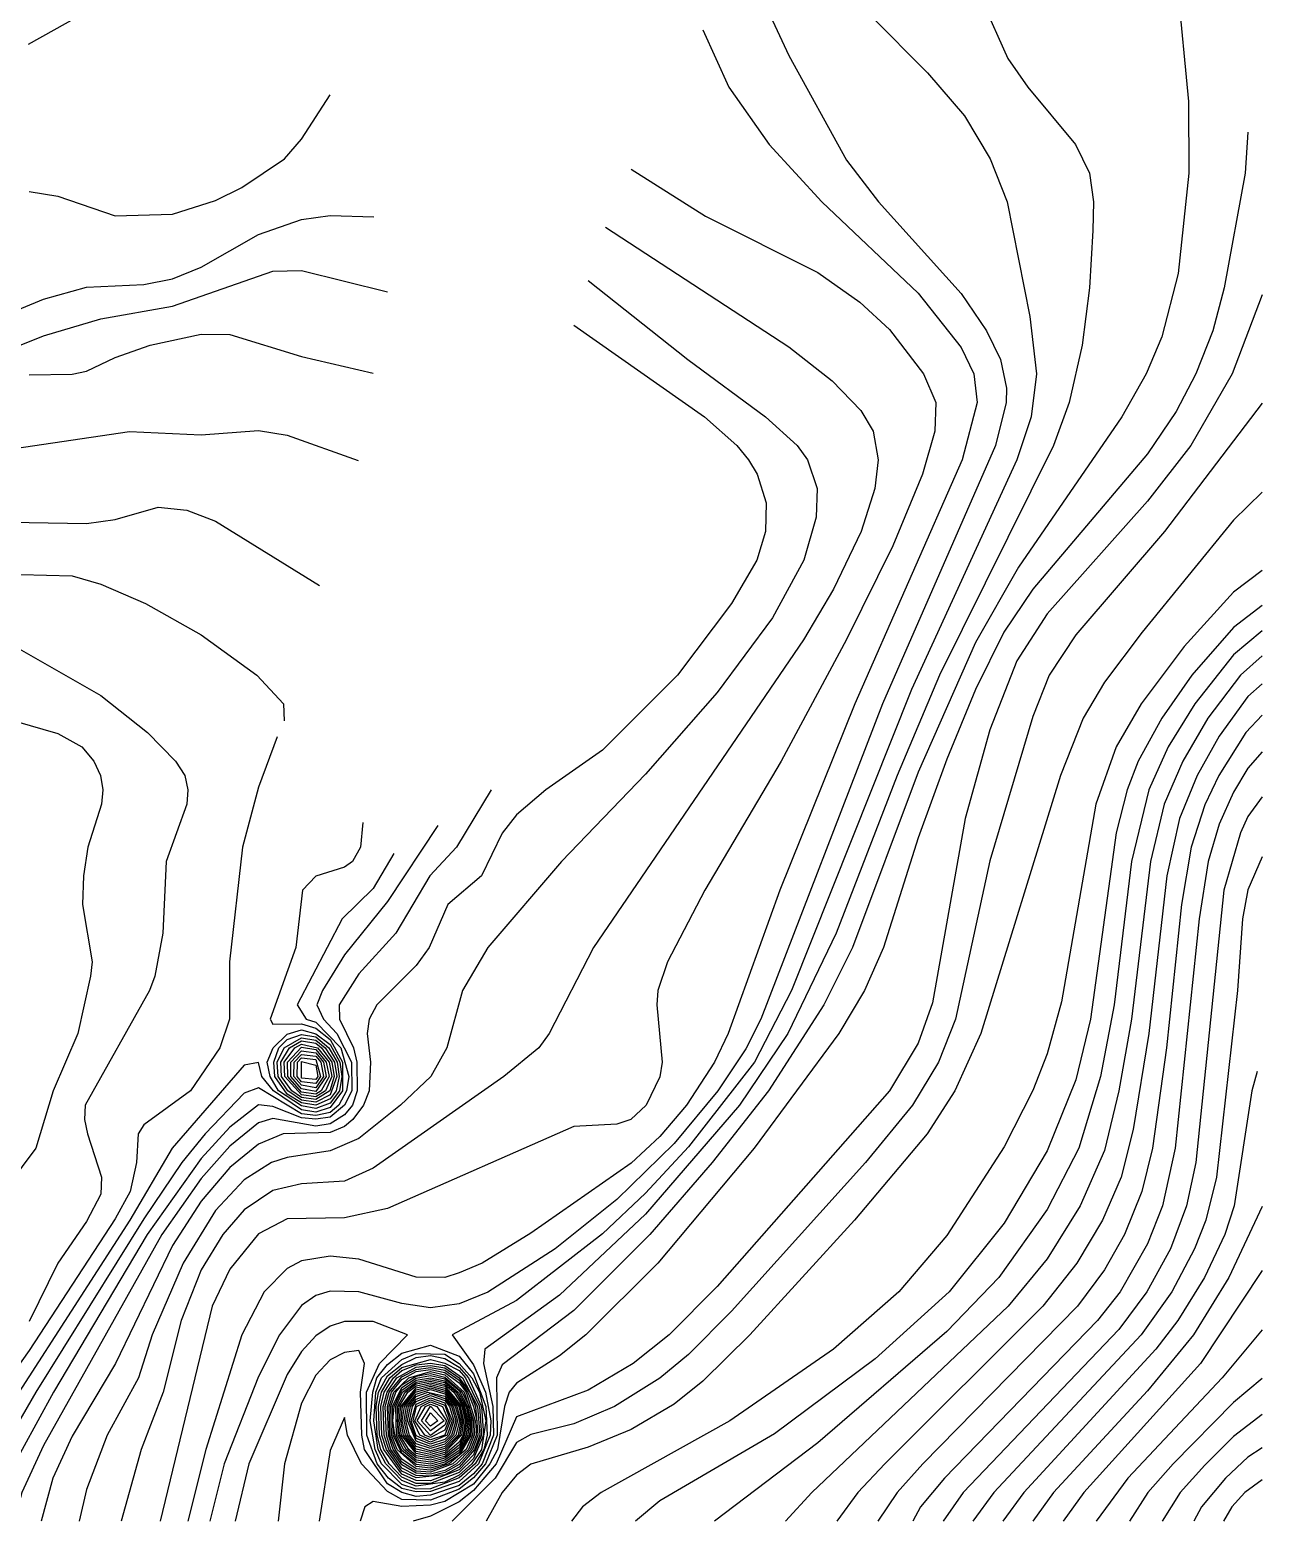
# Model space of a CAD drawing. Header units: metres. Extents: x 243346 to 243928, y 280875 to 281308.
# Drawn here: x 243798.8 to 243927.7, y 280874.8 to 281030.8 of the extents above; entities that cross this region are included whole.
import ezdxf

# ---------------------------------------------------------------- set-up
doc = ezdxf.new("R2010")
doc.units = ezdxf.units.M
doc.layers.add('CONTOURS_1M', color=3, linetype='Continuous')
doc.layers.add('CONTOURS_5M_INDEX', color=4, linetype='Continuous')

msp = doc.modelspace()

# ---------------------------------------------------------------- linework, layer by layer
at = {"layer": 'CONTOURS_1M'}
for points in [[(243918.82, 281035.29, 44), (243919.96, 281023.29, 44), (243920, 281015.79, 44), (243918.89, 281005.29, 44), (243917.18, 280998.68, 44), (243915.53, 280994.79, 44), (243913.01, 280990.29, 44), (243902.18, 280974.57, 44), (243897.68, 280966.68, 44), (243891.68, 280953.14, 44), (243884.81, 280934.79, 44), (243881.83, 280928.79, 44), (243876.05, 280919.79, 44), (243870.13, 280912.29, 44), (243863.64, 280904.79, 44), (243855.68, 280896.81, 44), (243848.18, 280891.16, 44), (243847.6, 280889.79, 44), (243847.65, 280883.79, 44), (243846.44, 280880.79, 44), (243845.18, 280879.31, 44), (243843.68, 280878.14, 44), (243840.68, 280876.98, 44), (243837.68, 280877.06, 44), (243836.18, 280877.91, 44), (243833.46, 280880.79, 44), (243831.99, 280883.79, 44), (243831.68, 280885.62, 44), (243830.18, 280882.18, 44), (243829.02, 280874.79, 44)], [(243898.37, 281033.79, 43), (243901.07, 281027.79, 43), (243903.17, 281024.79, 43), (243908.14, 281018.79, 43), (243909.6, 281015.79, 43), (243910.02, 281012.79, 43), (243909.98, 281009.79, 43), (243909.62, 281003.79, 43), (243908.86, 280997.79, 43), (243907.48, 280991.79, 43), (243905.84, 280987.29, 43), (243893.92, 280963.29, 43), (243889.48, 280952.79, 43), (243883.13, 280936.29, 43), (243878.05, 280925.79, 43), (243873, 280918.29, 43), (243863.18, 280906.89, 43), (243854.18, 280898.42, 43), (243846.37, 280892.79, 43), (243846.21, 280891.29, 43), (243847.2, 280886.79, 43), (243847.28, 280883.79, 43), (243846.08, 280880.79, 43), (243845.18, 280879.74, 43), (243843.68, 280878.54, 43), (243840.68, 280877.5, 43), (243839.18, 280877.36, 43), (243837.68, 280877.79, 43), (243836.18, 280878.7, 43), (243833.79, 280882.29, 43), (243833.48, 280883.79, 43), (243833.36, 280888.29, 43), (243833.78, 280891.29, 43), (243833.18, 280892.63, 43), (243831.68, 280892.45, 43), (243830.18, 280891.66, 43), (243828.68, 280890.07, 43), (243827.18, 280887.13, 43), (243825.41, 280880.79, 43), (243824.73, 280874.79, 43)], [(243798.64, 281029.29, 38), (243803.99, 281032.29, 38)], [(243876.22, 281032.29, 41), (243878.18, 281028.08, 41), (243884.18, 281017.14, 41), (243887.55, 281012.79, 41), (243896.18, 281003.18, 41), (243898.84, 280999.29, 41), (243900.32, 280996.29, 41), (243900.92, 280993.29, 41), (243900.88, 280991.79, 41), (243899.78, 280987.29, 41), (243887.97, 280960.29, 41), (243875.23, 280927.29, 41), (243873.68, 280924.19, 41), (243870.74, 280919.79, 41), (243866.18, 280914.3, 41), (243860.18, 280908.45, 41), (243853.73, 280903.29, 41), (243846.68, 280898.73, 41), (243843.68, 280897.54, 41), (243840.68, 280897.12, 41), (243837.68, 280897.56, 41), (243833.18, 280898.77, 41), (243830.18, 280898.85, 41), (243828.68, 280898.39, 41), (243827.18, 280897.36, 41), (243824.88, 280894.29, 41), (243822.68, 280889.94, 41), (243819.08, 280880.79, 41), (243817.58, 280874.79, 41)], [(243886.69, 281032.29, 42), (243892.68, 281026.29, 42), (243896.54, 281021.79, 42), (243899.24, 281017.29, 42), (243900.99, 281012.79, 42), (243903.39, 281000.79, 42), (243904.06, 280994.79, 42), (243903.5, 280990.29, 42), (243902.02, 280985.79, 42), (243891.01, 280961.79, 42), (243878.44, 280930.29, 42), (243874.58, 280922.79, 42), (243867.68, 280913.96, 42), (243863.18, 280909.1, 42), (243858.68, 280904.83, 42), (243849.68, 280897.88, 42), (243842.94, 280894.29, 42), (243845.18, 280891.15, 42), (243846.42, 280888.29, 42), (243846.99, 280885.29, 42), (243846.91, 280883.79, 42), (243845.71, 280880.79, 42), (243843.68, 280878.95, 42), (243840.68, 280877.91, 42), (243839.18, 280877.85, 42), (243837.68, 280878.2, 42), (243836.3, 280879.29, 42), (243835.11, 280880.79, 42), (243834.03, 280883.79, 42), (243834, 280888.29, 42), (243835.33, 280891.29, 42), (243838.26, 280894.29, 42), (243834.68, 280895.66, 42), (243831.68, 280895.67, 42), (243830.18, 280895.19, 42), (243828.68, 280894.18, 42), (243827.18, 280892.54, 42), (243825.68, 280890.15, 42), (243821.66, 280880.79, 42), (243820.26, 280874.79, 42)], [(243798.68, 281013.88, 37), (243801.68, 281013.39, 37), (243807.68, 281011.33, 37), (243813.68, 281011.51, 37), (243818.18, 281012.93, 37), (243820.94, 281014.29, 37), (243825.41, 281017.29, 37), (243827.18, 281019.35, 37), (243830.18, 281023.99, 37)], [(243861.68, 281016.19, 39), (243869.45, 281011.29, 39), (243881.18, 281005.4, 39), (243885.6, 281002.29, 39), (243888.68, 280999.42, 39), (243892.25, 280994.79, 39), (243893.54, 280991.79, 39), (243893.42, 280988.79, 39), (243892.13, 280984.29, 39), (243889.04, 280976.79, 39), (243884.18, 280967.01, 39), (243877.37, 280954.29, 39), (243869.39, 280940.79, 39), (243865.47, 280933.29, 39), (243864.47, 280930.29, 39), (243864.35, 280928.79, 39), (243864.92, 280922.79, 39), (243864.68, 280921.26, 39), (243863.24, 280918.29, 39), (243861.64, 280916.79, 39), (243860.18, 280916.33, 39), (243855.68, 280916.07, 39), (243836.18, 280907.51, 39), (243831.68, 280906.53, 39), (243825.68, 280906.41, 39), (243822.68, 280904.86, 39), (243819.68, 280901.16, 39), (243817.83, 280897.29, 39), (243812.39, 280874.79, 39)], [(243795.68, 281000.71, 36), (243800.18, 281002.62, 36), (243804.68, 281003.86, 36), (243810.68, 281004.13, 36), (243813.68, 281004.73, 36), (243816.68, 281005.94, 36), (243822.68, 281009.37, 36), (243827.18, 281010.95, 36), (243830.18, 281011.36, 36), (243834.76, 281011.21, 36)], [(243859, 281010.12, 38), (243878.18, 280997.62, 38), (243882.68, 280994.08, 38), (243885.68, 280990.96, 38), (243887, 280988.79, 38), (243887.5, 280985.79, 38), (243887.17, 280982.79, 38), (243885.72, 280978.29, 38), (243882.84, 280972.29, 38), (243879.68, 280966.96, 38), (243857.73, 280934.79, 38), (243853.09, 280925.79, 38), (243852.01, 280924.29, 38), (243848.35, 280921.29, 38), (243834.68, 280911.73, 38), (243831.68, 280910.36, 38), (243827.18, 280910.06, 38), (243824.18, 280909.38, 38), (243821.18, 280907.37, 38), (243818.95, 280904.79, 38), (243816.68, 280901.09, 38), (243814.6, 280895.79, 38), (243812.7, 280888.29, 38), (243810.43, 280882.29, 38), (243808.33, 280874.79, 38)], [(243857.18, 281004.56, 37), (243867.59, 280996.29, 37), (243875.72, 280990.29, 37), (243879.04, 280987.29, 37), (243880.13, 280985.79, 37), (243881.13, 280982.79, 37), (243881.02, 280979.79, 37), (243879.74, 280975.29, 37), (243876.47, 280969.29, 37), (243870.68, 280961.45, 37), (243863.18, 280952.94, 37), (243854.37, 280943.79, 37), (243846.68, 280934.78, 37), (243844.01, 280930.29, 37), (243842.39, 280924.29, 37), (243840.71, 280921.29, 37), (243837.53, 280918.29, 37), (243833.18, 280914.83, 37), (243830.18, 280913.54, 37), (243825.68, 280912.84, 37), (243824.06, 280912.29, 37), (243821.18, 280910.48, 37), (243818.18, 280907.29, 37), (243814.8, 280901.79, 37), (243811.55, 280894.29, 37), (243810.13, 280889.79, 37), (243806.87, 280883.79, 37), (243804.68, 280878.09, 37), (243803.94, 280874.79, 37)], [(243927.68, 281003.06, 46), (243924.53, 280994.79, 46), (243920.23, 280987.29, 46), (243915.68, 280981.47, 46), (243905.18, 280969.69, 46), (243902, 280964.79, 46), (243899.18, 280957.56, 46), (243896.62, 280948.29, 46), (243893.18, 280928.99, 46), (243891.68, 280924.8, 46), (243888.68, 280919.8, 46), (243870.68, 280899.34, 46), (243865.66, 280894.29, 46), (243861.89, 280891.29, 46), (243857.18, 280888.5, 46), (243849.68, 280885.71, 46), (243847.56, 280880.79, 46), (243845.18, 280877.99, 46), (243843.68, 280876.83, 46), (243840.68, 280875.32, 46), (243838.86, 280874.79, 46)], [(243855.68, 280999.88, 36), (243869.34, 280990.29, 36), (243872.73, 280987.29, 36), (243873.95, 280985.79, 36), (243874.84, 280984.29, 36), (243875.8, 280981.29, 36), (243875.73, 280978.29, 36), (243874.83, 280975.29, 36), (243872.18, 280970.78, 36), (243866.5, 280963.29, 36), (243858.68, 280955.44, 36), (243852.76, 280951.29, 36), (243849.68, 280948.66, 36), (243848.18, 280946.75, 36), (243846.02, 280942.29, 36), (243842.48, 280939.29, 36), (243840.55, 280934.79, 36), (243839.18, 280932.91, 36), (243835.08, 280928.79, 36), (243834.26, 280927.29, 36), (243834.04, 280925.79, 36), (243834.4, 280922.79, 36), (243834.27, 280919.79, 36), (243833.67, 280918.29, 36), (243832.55, 280916.79, 36), (243831.68, 280916.06, 36), (243830.18, 280915.45, 36), (243825.27, 280915.29, 36), (243822.68, 280914.23, 36), (243819.68, 280911.77, 36), (243816.68, 280908.25, 36), (243813.68, 280903.63, 36), (243807.73, 280891.29, 36), (243803.18, 280883.68, 36), (243801.18, 280879.29, 36), (243799.96, 280874.79, 36)], [(243798.68, 280994.68, 34), (243803.18, 280994.75, 34), (243804.68, 280995.08, 34), (243807.68, 280996.52, 34), (243811.34, 280997.79, 34), (243816.68, 280998.93, 34), (243819.68, 280998.91, 34), (243827.18, 280996.62, 34), (243834.68, 280994.87, 34)], [(243927.68, 280991.73, 47), (243917.46, 280978.29, 47), (243908.18, 280967.51, 47), (243905.39, 280963.29, 47), (243903.68, 280958.96, 47), (243899.18, 280943.86, 47), (243895.58, 280927.29, 47), (243893.82, 280922.79, 47), (243891.09, 280918.29, 47), (243886.17, 280912.29, 47), (243872.18, 280896.76, 47), (243867.68, 280892.22, 47), (243864.68, 280889.74, 47), (243859.92, 280886.79, 47), (243855.68, 280884.98, 47), (243851.18, 280883.86, 47), (243849.68, 280883.02, 47), (243847.44, 280879.29, 47), (243842.94, 280874.79, 47)], [(243797.18, 280987, 33), (243809.18, 280988.76, 33), (243816.68, 280988.43, 33), (243822.68, 280988.86, 33), (243825.68, 280988.38, 33), (243833.11, 280985.73, 33)], [(243927.68, 280982.43, 48), (243924.68, 280979.48, 48), (243915.14, 280967.79, 48), (243911.18, 280962.55, 48), (243908.94, 280958.79, 48), (243906.59, 280952.79, 48), (243898.25, 280925.79, 48), (243895.52, 280919.79, 48), (243892.62, 280915.29, 48), (243885.02, 280906.29, 48), (243874.09, 280894.29, 48), (243869.18, 280889.42, 48), (243866.18, 280887.03, 48), (243861.68, 280884.39, 48), (243857.18, 280882.52, 48), (243851.18, 280880.75, 48), (243849.68, 280879.62, 48), (243848.19, 280877.79, 48), (243846.5, 280874.79, 48)], [(243792.68, 280979.36, 32), (243804.68, 280979.13, 32), (243807.68, 280979.57, 32), (243812.18, 280980.86, 32), (243815.18, 280980.54, 32), (243818.18, 280979.4, 32), (243829.06, 280972.67, 32)], [(243797.81, 280973.79, 31), (243803.18, 280973.66, 31), (243806.18, 280972.78, 31), (243810.87, 280970.79, 31), (243816.68, 280967.48, 31), (243822.5, 280963.29, 31), (243825.29, 280960.29, 31), (243825.38, 280958.5, 31)], [(243927.68, 280974.22, 49), (243924.68, 280971.95, 49), (243919.5, 280966.29, 49), (243915.02, 280960.29, 49), (243912.42, 280955.79, 49), (243910.27, 280949.79, 49), (243906.68, 280929.1, 49), (243905.18, 280923.68, 49), (243903.68, 280919.85, 49), (243900.68, 280913.94, 49), (243894.68, 280904.66, 49), (243889.68, 280898.79, 49), (243882.82, 280892.79, 49), (243872, 280885.29, 49), (243858.52, 280877.79, 49), (243856.58, 280876.29, 49), (243855.44, 280874.79, 49)], [(243927.68, 280967.93, 51), (243924.68, 280965.41, 51), (243920.62, 280960.29, 51), (243917.86, 280955.79, 51), (243915.81, 280951.29, 51), (243914.01, 280943.79, 51), (243912.19, 280928.79, 51), (243910.77, 280921.29, 51), (243908.51, 280913.79, 51), (243905.18, 280907.38, 51), (243900.12, 280900.29, 51), (243894.68, 280894.64, 51), (243881.18, 280882.97, 51), (243870.38, 280874.79, 51)], [(243927.68, 280965.29, 52), (243925.4, 280963.29, 52), (243922.01, 280958.79, 52), (243919.37, 280954.29, 52), (243917.42, 280949.79, 52), (243915.98, 280943.79, 52), (243914.01, 280927.29, 52), (243912.68, 280919.79, 52), (243911.18, 280913.56, 52), (243908.65, 280907.79, 52), (243905.18, 280902.24, 52), (243901.1, 280897.29, 52), (243880.57, 280877.79, 52), (243877.82, 280874.79, 52)], [(243927.68, 280962.37, 53), (243926.18, 280961.06, 53), (243923.18, 280956.89, 53), (243920.87, 280952.79, 53), (243919.02, 280948.29, 53), (243917.7, 280942.29, 53), (243915.81, 280925.79, 53), (243914.18, 280915.77, 53), (243912.92, 280910.79, 53), (243910.97, 280906.29, 53), (243908.3, 280901.79, 53), (243904.75, 280897.29, 53), (243888.22, 280880.79, 53), (243885.39, 280877.79, 53), (243883.19, 280874.79, 53)], [(243791.18, 280960.21, 29), (243801.68, 280957.16, 29), (243804.21, 280955.79, 29), (243805.45, 280954.29, 29), (243806.16, 280952.79, 29), (243806.4, 280951.29, 29), (243806.25, 280949.79, 29), (243804.83, 280945.29, 29), (243804.38, 280942.29, 29), (243804.27, 280939.29, 29), (243805.29, 280933.29, 29), (243805.13, 280931.79, 29), (243803.78, 280925.79, 29), (243801.22, 280919.79, 29), (243799.38, 280913.79, 29), (243793.76, 280906.29, 29)], [(243927.68, 280959.08, 54), (243925.96, 280957.29, 54), (243923.16, 280952.79, 54), (243921.68, 280949.7, 54), (243920.25, 280945.29, 54), (243919.24, 280939.29, 54), (243917.68, 280924.29, 54), (243916.19, 280913.79, 54), (243915.09, 280909.29, 54), (243913.27, 280904.79, 54), (243911.18, 280901.08, 54), (243908.35, 280897.29, 54), (243892.19, 280880.79, 54), (243889.49, 280877.79, 54), (243887.48, 280874.79, 54)], [(243824.64, 280956.83, 31), (243822.68, 280951.55, 31), (243821, 280945.29, 31), (243819.64, 280933.29, 31), (243819.66, 280927.29, 31), (243818.65, 280924.29, 31), (243815.58, 280919.79, 31), (243810.68, 280916.26, 31), (243810.11, 280915.29, 31), (243809.93, 280912.29, 31), (243809.26, 280909.29, 31), (243807.68, 280906.4, 31), (243798.68, 280892.65, 31), (243788.13, 280877.79, 31), (243786.58, 280874.79, 31)], [(243927.68, 280950.57, 56), (243926.18, 280948.49, 56), (243925.41, 280946.79, 56), (243923.67, 280940.79, 56), (243920.73, 280912.29, 56), (243919.76, 280907.79, 56), (243918.07, 280903.29, 56), (243915.61, 280898.79, 56), (243912.68, 280894.85, 56), (243896.4, 280877.79, 56), (243894.29, 280874.79, 56)], [(243833.6, 280947.87, 32), (243833.36, 280945.29, 32), (243832.51, 280943.79, 32), (243831.68, 280943.21, 32), (243828.68, 280942.27, 32), (243827.28, 280940.79, 32), (243826.58, 280934.79, 32), (243823.89, 280927.29, 32), (243824.18, 280926.76, 32), (243827.18, 280926.82, 32), (243828.68, 280926.36, 32), (243830.18, 280925.18, 32), (243831.49, 280922.79, 32), (243831.48, 280919.79, 32), (243830.18, 280918.05, 32), (243828.68, 280917.58, 32), (243827.18, 280917.82, 32), (243824.27, 280919.79, 32), (243823.02, 280921.29, 32), (243822.68, 280922.78, 32), (243821.18, 280922.48, 32), (243813.64, 280913.79, 32), (243809.22, 280906.29, 32), (243791.79, 280879.29, 32)], [(243841.43, 280947.54, 34), (243836.18, 280939.61, 34), (243831.68, 280934.03, 34), (243829.38, 280930.29, 34), (243828.79, 280928.79, 34), (243829.47, 280927.29, 34), (243830.89, 280925.79, 34), (243832.42, 280922.79, 34), (243832.46, 280919.79, 34), (243831.67, 280918.29, 34), (243830.18, 280917.05, 34), (243828.68, 280916.84, 34), (243827.18, 280916.99, 34), (243824.18, 280918.17, 34), (243822.68, 280918.35, 34), (243819.68, 280916.01, 34), (243816.68, 280912.71, 34), (243811.03, 280904.79, 34), (243801.26, 280888.29, 34), (243796.34, 280879.29, 34), (243794.81, 280874.79, 34)], [(243836.86, 280944.61, 33), (243834.68, 280940.98, 33), (243831.44, 280937.79, 33), (243826.72, 280928.79, 33), (243827.67, 280927.29, 33), (243828.68, 280926.99, 33), (243831.29, 280924.29, 33), (243832.13, 280921.29, 33), (243831.9, 280919.79, 33), (243831.08, 280918.29, 33), (243830.18, 280917.55, 33), (243828.68, 280917.21, 33), (243827.18, 280917.4, 33), (243822.68, 280920.1, 33), (243821.18, 280919.55, 33), (243817.1, 280915.29, 33), (243814.65, 280912.29, 33), (243810.68, 280906.41, 33), (243799.38, 280888.29, 33), (243794.18, 280879.29, 33), (243792.47, 280874.79, 33)], [(243927.68, 280944.27, 57), (243926.18, 280940.82, 57), (243925.61, 280937.79, 57), (243925.11, 280930.29, 57), (243922.89, 280910.79, 57), (243921.8, 280906.29, 57), (243920.6, 280903.29, 57), (243918.21, 280898.79, 57), (243915.03, 280894.29, 57), (243899.6, 280877.79, 57), (243897.41, 280874.79, 57)], [(243827.18, 280918.24, 31), (243824.78, 280919.79, 31), (243823.89, 280921.29, 31), (243823.59, 280922.79, 31), (243824.23, 280924.29, 31), (243825.68, 280925.73, 31), (243827.18, 280926.2, 31), (243828.68, 280925.76, 31), (243830.18, 280924.64, 31), (243831.2, 280922.79, 31), (243831.4, 280921.29, 31), (243831.15, 280919.79, 31), (243830.18, 280918.51, 31), (243828.68, 280917.95, 31), (243827.18, 280918.24, 31)], [(243827.18, 280918.83, 29), (243825.77, 280919.79, 29), (243824.75, 280921.29, 29), (243824.65, 280922.79, 29), (243825.37, 280924.29, 29), (243827.18, 280925.35, 29), (243828.68, 280925.11, 29), (243829.65, 280924.29, 29), (243830.64, 280922.79, 29), (243830.87, 280921.29, 29), (243830.18, 280919.39, 29), (243828.68, 280918.6, 29), (243827.18, 280918.83, 29)], [(243827.18, 280919.11, 28), (243826.18, 280919.79, 28), (243825.09, 280921.29, 28), (243825.01, 280922.79, 28), (243825.94, 280924.29, 28), (243827.18, 280925.02, 28), (243828.68, 280924.78, 28), (243829.26, 280924.29, 28), (243830.36, 280922.79, 28), (243830.61, 280921.29, 28), (243830.14, 280919.79, 28), (243828.68, 280918.88, 28), (243827.18, 280919.11, 28)], [(243827.18, 280919.39, 27), (243825.43, 280921.29, 27), (243825.36, 280922.79, 27), (243826.5, 280924.29, 27), (243827.18, 280924.69, 27), (243828.87, 280924.29, 27), (243830.07, 280922.79, 27), (243830.35, 280921.29, 27), (243829.69, 280919.79, 27), (243828.68, 280919.16, 27), (243827.18, 280919.39, 27)], [(243827.18, 280919.68, 26), (243825.77, 280921.29, 26), (243825.71, 280922.79, 26), (243827.18, 280924.36, 26), (243828.68, 280924.12, 26), (243829.78, 280922.79, 26), (243830.08, 280921.29, 26), (243829.24, 280919.79, 26), (243828.68, 280919.44, 26), (243827.18, 280919.68, 26)], [(243827.18, 280920.39, 24), (243826.4, 280921.29, 24), (243826.41, 280922.79, 24), (243827.18, 280923.62, 24), (243828.68, 280923.43, 24), (243829.21, 280922.79, 24), (243829.48, 280921.29, 24), (243828.68, 280920.13, 24), (243827.18, 280920.39, 24)], [(243827.18, 280920.76, 23), (243826.72, 280921.29, 23), (243826.75, 280922.79, 23), (243827.18, 280923.24, 23), (243828.68, 280923.08, 23), (243829.18, 280921.29, 23), (243828.68, 280920.56, 23), (243827.18, 280920.76, 23)], [(243827.18, 280921.13, 22), (243827.18, 280922.87, 22), (243828.68, 280922.49, 22), (243828.88, 280921.29, 22), (243828.68, 280921, 22), (243827.18, 280921.13, 22)], [(243927.16, 280921.81, 58), (243926.61, 280919.79, 58), (243924.75, 280907.79, 58), (243923.77, 280904.79, 58), (243921.63, 280900.29, 58), (243918.85, 280895.79, 58), (243916.57, 280892.79, 58), (243902.76, 280877.79, 58), (243900.56, 280874.79, 58)], [(243927.68, 280907.71, 59), (243924.18, 280900.29, 59), (243920.49, 280894.29, 59), (243915.68, 280888.43, 59), (243905.85, 280877.79, 59), (243903.67, 280874.79, 59)], [(243927.68, 280894.79, 61), (243923.48, 280889.79, 61), (243913.61, 280879.29, 61), (243910.31, 280874.79, 61)], [(243837.68, 280878.62, 41), (243835.55, 280880.79, 41), (243834.9, 280882.29, 41), (243834.37, 280885.29, 41), (243834.64, 280888.29, 41), (243835.07, 280889.79, 41), (243836.18, 280891.17, 41), (243837.68, 280892.35, 41), (243840.68, 280893.2, 41), (243843.68, 280892.05, 41), (243845.18, 280890.22, 41), (243846.46, 280886.79, 41), (243846.6, 280883.79, 41), (243846.26, 280882.29, 41), (243845.35, 280880.79, 41), (243843.68, 280879.33, 41), (243840.68, 280878.19, 41), (243839.18, 280878.15, 41), (243837.68, 280878.62, 41)], [(243839.18, 280878.75, 39), (243837.68, 280879.41, 39), (243836.35, 280880.79, 39), (243835.5, 280882.29, 39), (243835.11, 280883.79, 39), (243835.01, 280886.79, 39), (243835.25, 280888.29, 39), (243836.18, 280889.99, 39), (243837.68, 280891.18, 39), (243839.18, 280891.9, 39), (243840.68, 280892.11, 39), (243842.18, 280891.8, 39), (243843.68, 280890.9, 39), (243844.67, 280889.79, 39), (243846.03, 280886.79, 39), (243846.22, 280883.79, 39), (243845.18, 280881.36, 39), (243843.68, 280879.88, 39), (243840.68, 280878.74, 39), (243839.18, 280878.75, 39)], [(243839.18, 280879.05, 38), (243837.68, 280879.72, 38), (243835.79, 280882.29, 38), (243835.35, 280883.79, 38), (243835.25, 280886.79, 38), (243835.55, 280888.29, 38), (243836.43, 280889.79, 38), (243837.68, 280890.86, 38), (243840.68, 280891.71, 38), (243842.18, 280891.33, 38), (243843.68, 280890.54, 38), (243844.34, 280889.79, 38), (243845.81, 280886.79, 38), (243846.03, 280883.79, 38), (243845.18, 280881.74, 38), (243843.68, 280880.16, 38), (243840.68, 280879.02, 38), (243839.18, 280879.05, 38)], [(243837.68, 280880.04, 37), (243836.09, 280882.29, 37), (243835.58, 280883.79, 37), (243835.48, 280886.79, 37), (243835.84, 280888.29, 37), (243836.8, 280889.79, 37), (243837.68, 280890.54, 37), (243839.18, 280891.14, 37), (243840.68, 280891.32, 37), (243842.18, 280891.07, 37), (243844.02, 280889.79, 37), (243845.6, 280886.79, 37), (243845.83, 280883.79, 37), (243845.29, 280882.29, 37), (243843.68, 280880.43, 37), (243842.18, 280879.65, 37), (243839.18, 280879.34, 37), (243837.68, 280880.04, 37)], [(243837.68, 280880.35, 36), (243836.33, 280882.29, 36), (243835.82, 280883.79, 36), (243835.72, 280886.79, 36), (243836.14, 280888.29, 36), (243837.17, 280889.79, 36), (243839.18, 280890.91, 36), (243840.68, 280891.09, 36), (243842.18, 280890.83, 36), (243843.69, 280889.79, 36), (243844.79, 280888.29, 36), (243845.38, 280886.79, 36), (243845.64, 280883.79, 36), (243845.07, 280882.29, 36), (243843.68, 280880.71, 36), (243842.18, 280879.87, 36), (243840.68, 280879.51, 36), (243839.18, 280879.57, 36), (243837.68, 280880.35, 36)], [(243839.18, 280880.03, 34), (243837.68, 280880.98, 34), (243836.76, 280882.29, 34), (243836.27, 280883.79, 34), (243836.19, 280886.79, 34), (243836.6, 280888.29, 34), (243837.68, 280889.61, 34), (243839.18, 280890.44, 34), (243840.68, 280890.66, 34), (243842.18, 280890.35, 34), (243843.68, 280889.27, 34), (243844.4, 280888.29, 34), (243845.34, 280885.29, 34), (243845.25, 280883.79, 34), (243844.64, 280882.29, 34), (243843.02, 280880.79, 34), (243840.68, 280879.93, 34), (243839.18, 280880.03, 34)], [(243839.18, 280880.26, 33), (243837.68, 280881.28, 33), (243836.97, 280882.29, 33), (243836.44, 280883.79, 33), (243836.36, 280886.79, 33), (243836.83, 280888.29, 33), (243838.41, 280889.79, 33), (243840.68, 280890.45, 33), (243842.18, 280890.11, 33), (243844.2, 280888.29, 33), (243845.16, 280885.29, 33), (243845.08, 280883.79, 33), (243844.42, 280882.29, 33), (243842.63, 280880.79, 33), (243840.68, 280880.14, 33), (243839.18, 280880.26, 33)], [(243839.18, 280880.5, 32), (243837.18, 280882.29, 32), (243836.61, 280883.79, 32), (243836.53, 280886.79, 32), (243837.06, 280888.29, 32), (243837.68, 280889.05, 32), (243839.18, 280889.96, 32), (243840.68, 280890.23, 32), (243842.18, 280889.87, 32), (243844, 280888.29, 32), (243844.71, 280886.79, 32), (243845.01, 280885.29, 32), (243844.91, 280883.79, 32), (243843.68, 280881.69, 32), (243842.24, 280880.79, 32), (243840.68, 280880.35, 32), (243839.18, 280880.5, 32)], [(243839.18, 280880.73, 31), (243837.68, 280881.89, 31), (243836.79, 280883.79, 31), (243836.71, 280886.79, 31), (243837.68, 280888.78, 31), (243839.18, 280889.74, 31), (243840.68, 280890.02, 31), (243842.18, 280889.67, 31), (243843.68, 280888.46, 31), (243844.56, 280886.79, 31), (243844.87, 280885.29, 31), (243844.75, 280883.79, 31), (243843.68, 280881.93, 31), (243842.18, 280880.96, 31), (243840.68, 280880.56, 31), (243839.18, 280880.73, 31)], [(243839.18, 280881.18, 29), (243837.86, 280882.29, 29), (243837.13, 280883.79, 29), (243837.05, 280886.79, 29), (243837.75, 280888.29, 29), (243839.18, 280889.34, 29), (243840.68, 280889.62, 29), (243842.18, 280889.28, 29), (243843.36, 280888.29, 29), (243844.25, 280886.79, 29), (243844.58, 280885.29, 29), (243844.42, 280883.79, 29), (243843.68, 280882.45, 29), (243842.18, 280881.37, 29), (243840.68, 280880.97, 29), (243839.18, 280881.18, 29)], [(243839.18, 280881.41, 28), (243838.13, 280882.29, 28), (243837.31, 280883.79, 28), (243837.23, 280886.79, 28), (243838.02, 280888.29, 28), (243839.18, 280889.14, 28), (243840.68, 280889.44, 28), (243842.18, 280889.09, 28), (243843.13, 280888.29, 28), (243844.1, 280886.79, 28), (243844.43, 280885.29, 28), (243844.25, 280883.79, 28), (243843.68, 280882.75, 28), (243842.18, 280881.57, 28), (243840.68, 280881.17, 28), (243839.18, 280881.41, 28)], [(243839.18, 280881.63, 27), (243838.4, 280882.29, 27), (243837.48, 280883.79, 27), (243837.24, 280885.29, 27), (243837.4, 280886.79, 27), (243838.3, 280888.29, 27), (243839.18, 280888.94, 27), (243840.68, 280889.26, 27), (243842.18, 280888.9, 27), (243843.95, 280886.79, 27), (243844.29, 280885.29, 27), (243844.09, 280883.79, 27), (243843.68, 280883.05, 27), (243842.18, 280881.77, 27), (243840.68, 280881.37, 27), (243839.18, 280881.63, 27)], [(243839.18, 280881.86, 26), (243837.66, 280883.79, 26), (243837.4, 280885.29, 26), (243837.58, 280886.79, 26), (243839.18, 280888.73, 26), (243840.68, 280889.09, 26), (243842.18, 280888.71, 26), (243843.79, 280886.79, 26), (243844.14, 280885.29, 26), (243843.92, 280883.79, 26), (243842.18, 280881.97, 26), (243840.68, 280881.57, 26), (243839.18, 280881.86, 26)], [(243840.68, 280881.97, 24), (243839.18, 280882.32, 24), (243838.07, 280883.79, 24), (243837.72, 280885.29, 24), (243837.97, 280886.79, 24), (243839.12, 280888.29, 24), (243840.68, 280888.73, 24), (243842.21, 280888.29, 24), (243843.44, 280886.79, 24), (243843.85, 280885.29, 24), (243843.56, 280883.79, 24), (243842.18, 280882.39, 24), (243840.68, 280881.97, 24)], [(243927.68, 280889.7, 62), (243924.68, 280887.19, 62), (243918.36, 280880.79, 62), (243915.72, 280877.79, 62), (243913.81, 280874.79, 62)], [(243840.68, 280882.16, 23), (243839.18, 280882.6, 23), (243838.28, 280883.79, 23), (243837.91, 280885.29, 23), (243838.17, 280886.79, 23), (243839.18, 280888.08, 23), (243840.68, 280888.55, 23), (243842.18, 280888.1, 23), (243843.25, 280886.79, 23), (243843.71, 280885.29, 23), (243843.33, 280883.79, 23), (243842.18, 280882.62, 23), (243840.68, 280882.16, 23)], [(243839.18, 280882.87, 22), (243838.49, 280883.79, 22), (243838.1, 280885.29, 22), (243838.38, 280886.79, 22), (243839.18, 280887.82, 22), (243840.39, 280888.29, 22), (243842.18, 280887.87, 22), (243843.06, 280886.79, 22), (243843.52, 280885.29, 22), (243843.1, 280883.79, 22), (243842.18, 280882.86, 22), (243840.68, 280882.38, 22), (243839.18, 280882.87, 22)], [(243839.18, 280883.15, 21), (243838.29, 280885.29, 21), (243838.58, 280886.79, 21), (243839.18, 280887.56, 21), (243840.68, 280888.16, 21), (243842.18, 280887.63, 21), (243842.87, 280886.79, 21), (243843.33, 280885.29, 21), (243842.87, 280883.79, 21), (243842.18, 280883.09, 21), (243840.68, 280882.61, 21), (243839.18, 280883.15, 21)], [(243839.18, 280883.71, 19), (243838.66, 280885.29, 19), (243839.18, 280887.03, 19), (243840.68, 280887.71, 19), (243842.18, 280887.17, 19), (243842.94, 280885.29, 19), (243842.41, 280883.79, 19), (243840.68, 280883.07, 19), (243839.18, 280883.71, 19)], [(243840.68, 280883.31, 18), (243839.55, 280883.79, 18), (243838.85, 280885.29, 18), (243839.22, 280886.79, 18), (243840.68, 280887.48, 18), (243842.18, 280886.94, 18), (243842.74, 280885.29, 18), (243842.18, 280883.79, 18), (243840.68, 280883.31, 18)], [(243840.68, 280883.54, 17), (243840.09, 280883.79, 17), (243839.04, 280885.29, 17), (243839.69, 280886.79, 17), (243840.68, 280887.26, 17), (243841.95, 280886.79, 17), (243842.55, 280885.29, 17), (243842.18, 280884.31, 17), (243840.68, 280883.54, 17)], [(243840.68, 280883.77, 16), (243839.29, 280885.29, 16), (243840.17, 280886.79, 16), (243840.68, 280887.03, 16), (243841.33, 280886.79, 16), (243842.35, 280885.29, 16), (243842.18, 280884.82, 16), (243840.68, 280883.77, 16)], [(243840.68, 280884.73, 14), (243840.17, 280885.29, 14), (243840.68, 280886.12, 14), (243841.45, 280885.29, 14), (243840.68, 280884.73, 14)], [(243927.68, 280885.95, 63), (243924.68, 280883.64, 63), (243921.68, 280880.65, 63), (243919.11, 280877.79, 63), (243917.2, 280874.79, 63)], [(243927.68, 280882.46, 64), (243926.18, 280881.5, 64), (243923.83, 280879.29, 64), (243921.32, 280876.29, 64), (243920.52, 280874.79, 64)]]:
    msp.add_polyline3d(points, dxfattribs=at)
at = {"layer": 'CONTOURS_5M_INDEX'}
for points in [[(243869.18, 281030.76, 40), (243871.87, 281024.79, 40), (243876.12, 281018.79, 40), (243881.61, 281012.79, 40), (243891.68, 281003.23, 40), (243896.18, 280997.54, 40), (243897.53, 280994.79, 40), (243897.86, 280991.79, 40), (243896.28, 280985.79, 40), (243885.08, 280960.29, 40), (243877.23, 280940.79, 40), (243871.81, 280925.79, 40), (243870.39, 280922.79, 40), (243867.45, 280918.29, 40), (243864.68, 280915.03, 40), (243861.68, 280912.24, 40), (243851.18, 280904.91, 40), (243846.07, 280901.79, 40), (243843.68, 280900.75, 40), (243842.18, 280900.28, 40), (243839.18, 280900.33, 40), (243833.18, 280902.18, 40), (243830.18, 280902.52, 40), (243827.18, 280902.02, 40), (243825.68, 280901.22, 40), (243823.29, 280898.79, 40), (243820.96, 280894.29, 40), (243817.17, 280882.29, 40), (243815.29, 280874.79, 40)], [(243926.18, 281020.08, 45), (243925.91, 281015.79, 45), (243923.71, 281003.79, 45), (243922.51, 280999.29, 45), (243920.74, 280994.79, 45), (243918.68, 280990.85, 45), (243915.68, 280986.42, 45), (243903.68, 280972.29, 45), (243900.66, 280967.79, 45), (243897.7, 280961.79, 45), (243894.68, 280954.5, 45), (243891.68, 280946.25, 45), (243888.06, 280934.79, 45), (243886.07, 280930.29, 45), (243883.41, 280925.79, 45), (243874.52, 280913.79, 45), (243864.45, 280901.79, 45), (243856.92, 280894.29, 45), (243854.18, 280892.1, 45), (243849.68, 280889.24, 45), (243848.92, 280888.29, 45), (243848.41, 280886.79, 45), (243847.68, 280882.29, 45), (243846.9, 280880.79, 45), (243845.18, 280878.66, 45), (243842.18, 280876.85, 45), (243840.68, 280876.47, 45), (243837.68, 280876.32, 45), (243834.68, 280876.86, 45), (243833.81, 280876.29, 45), (243833.33, 280874.79, 45)], [(243794.18, 280996.38, 35), (243800.18, 280998.77, 35), (243806.18, 281000.56, 35), (243813.68, 281001.88, 35), (243824.18, 281005.53, 35), (243827.18, 281005.62, 35), (243836.18, 281003.36, 35)], [(243927.68, 280970.57, 50), (243924.68, 280968.27, 50), (243920.31, 280963.29, 50), (243917.18, 280958.79, 50), (243914.72, 280954.29, 50), (243913.54, 280951.29, 50), (243912.41, 280946.79, 50), (243909.73, 280927.29, 50), (243908.18, 280920.97, 50), (243905.18, 280913.53, 50), (243900.68, 280905.96, 50), (243894.95, 280898.79, 50), (243887.18, 280891.76, 50), (243876.68, 280883.92, 50), (243864.68, 280876.91, 50), (243862.13, 280874.79, 50)], [(243797.18, 280966.31, 30), (243806.18, 280961.15, 30), (243811.07, 280957.29, 30), (243814.01, 280954.29, 30), (243814.97, 280952.79, 30), (243815.31, 280951.29, 30), (243815.18, 280949.79, 30), (243813.03, 280943.79, 30), (243812.69, 280936.29, 30), (243811.86, 280931.79, 30), (243811.28, 280930.29, 30), (243804.57, 280918.29, 30), (243804.47, 280916.79, 30), (243804.81, 280915.29, 30), (243806.28, 280910.79, 30), (243806.18, 280908.98, 30), (243804.68, 280906.15, 30), (243801.71, 280901.79, 30), (243798.68, 280895.66, 30)], [(243927.68, 280955.26, 55), (243926.18, 280953.55, 55), (243924.68, 280951.05, 55), (243923.18, 280947.7, 55), (243922.03, 280943.79, 55), (243921.08, 280937.79, 55), (243918.57, 280913.79, 55), (243917.24, 280907.79, 55), (243915.68, 280903.8, 55), (243912.82, 280898.79, 55), (243910.46, 280895.79, 55), (243894.44, 280879.29, 55), (243891.95, 280876.29, 55), (243891.12, 280874.79, 55)], [(243847.02, 280951.29, 35), (243843.39, 280945.29, 35), (243840.6, 280942.29, 35), (243837.04, 280936.29, 35), (243833.18, 280932.04, 35), (243831.14, 280928.79, 35), (243831.15, 280927.29, 35), (243832.63, 280924.29, 35), (243832.99, 280922.79, 35), (243833.01, 280919.79, 35), (243832.53, 280918.29, 35), (243831.68, 280917.3, 35), (243830.18, 280916.36, 35), (243828.68, 280916.11, 35), (243824.18, 280916.92, 35), (243822.68, 280916.44, 35), (243819.68, 280914.01, 35), (243816.68, 280910.63, 35), (243812.56, 280904.79, 35), (243800.18, 280882.71, 35), (243797.94, 280877.79, 35), (243797.14, 280874.79, 35)], [(243825.68, 280919.46, 30), (243824.41, 280921.29, 30), (243824.3, 280922.79, 30), (243824.8, 280924.29, 30), (243825.68, 280925.16, 30), (243827.18, 280925.68, 30), (243828.68, 280925.44, 30), (243830.04, 280924.29, 30), (243830.92, 280922.79, 30), (243831.14, 280921.29, 30), (243830.82, 280919.79, 30), (243830.18, 280918.95, 30), (243828.68, 280918.31, 30), (243827.18, 280918.54, 30), (243825.68, 280919.46, 30)], [(243828.68, 280919.73, 25), (243827.18, 280920.01, 25), (243826.08, 280921.29, 25), (243826.06, 280922.79, 25), (243827.18, 280923.99, 25), (243828.68, 280923.77, 25), (243829.49, 280922.79, 25), (243829.78, 280921.29, 25), (243828.68, 280919.73, 25)], [(243927.68, 280901, 60), (243921.21, 280891.29, 60), (243909.01, 280877.79, 60), (243906.85, 280874.79, 60)], [(243837.68, 280879.03, 40), (243835.99, 280880.79, 40), (243835.2, 280882.29, 40), (243834.76, 280885.29, 40), (243834.95, 280888.29, 40), (243835.55, 280889.79, 40), (243837.68, 280891.71, 40), (243839.18, 280892.34, 40), (243842.18, 280892.27, 40), (243843.68, 280891.27, 40), (243845, 280889.79, 40), (243845.81, 280888.29, 40), (243846.45, 280885.29, 40), (243846.02, 280882.29, 40), (243845.02, 280880.79, 40), (243843.68, 280879.61, 40), (243842.18, 280878.86, 40), (243839.18, 280878.45, 40), (243837.68, 280879.03, 40)], [(243837.68, 280880.67, 35), (243836.54, 280882.29, 35), (243836.06, 280883.79, 35), (243835.95, 280886.79, 35), (243836.37, 280888.29, 35), (243837.68, 280889.9, 35), (243839.18, 280890.67, 35), (243840.68, 280890.88, 35), (243842.18, 280890.59, 35), (243843.68, 280889.53, 35), (243844.59, 280888.29, 35), (243845.17, 280886.79, 35), (243845.52, 280885.29, 35), (243845.45, 280883.79, 35), (243844.85, 280882.29, 35), (243843.41, 280880.79, 35), (243842.18, 280880.09, 35), (243840.68, 280879.72, 35), (243839.18, 280879.8, 35), (243837.68, 280880.67, 35)], [(243840.68, 280880.77, 30), (243839.18, 280880.96, 30), (243837.68, 280882.2, 30), (243836.96, 280883.79, 30), (243836.75, 280885.29, 30), (243836.88, 280886.79, 30), (243837.68, 280888.5, 30), (243839.18, 280889.54, 30), (243840.68, 280889.8, 30), (243842.18, 280889.47, 30), (243843.59, 280888.29, 30), (243844.41, 280886.79, 30), (243844.72, 280885.29, 30), (243844.58, 280883.79, 30), (243843.68, 280882.18, 30), (243842.18, 280881.16, 30), (243840.68, 280880.77, 30)], [(243839.18, 280882.09, 25), (243837.86, 280883.79, 25), (243837.56, 280885.29, 25), (243837.76, 280886.79, 25), (243839.18, 280888.53, 25), (243840.68, 280888.91, 25), (243842.18, 280888.51, 25), (243843.63, 280886.79, 25), (243844, 280885.29, 25), (243843.76, 280883.79, 25), (243842.18, 280882.17, 25), (243840.68, 280881.77, 25), (243839.18, 280882.09, 25)], [(243839.18, 280883.43, 20), (243838.47, 280885.29, 20), (243838.79, 280886.79, 20), (243839.18, 280887.3, 20), (243840.68, 280887.94, 20), (243842.18, 280887.4, 20), (243842.68, 280886.79, 20), (243843.13, 280885.29, 20), (243842.64, 280883.79, 20), (243842.18, 280883.33, 20), (243840.68, 280882.84, 20), (243839.18, 280883.43, 20)], [(243840.68, 280884.24, 15), (243839.73, 280885.29, 15), (243840.68, 280886.81, 15), (243842.12, 280885.29, 15), (243840.68, 280884.24, 15)], [(243927.68, 280879.1, 65), (243925.85, 280877.79, 65), (243924.49, 280876.29, 65), (243923.63, 280874.79, 65)]]:
    msp.add_polyline3d(points, dxfattribs=at)

doc.saveas('drawing.dxf')
